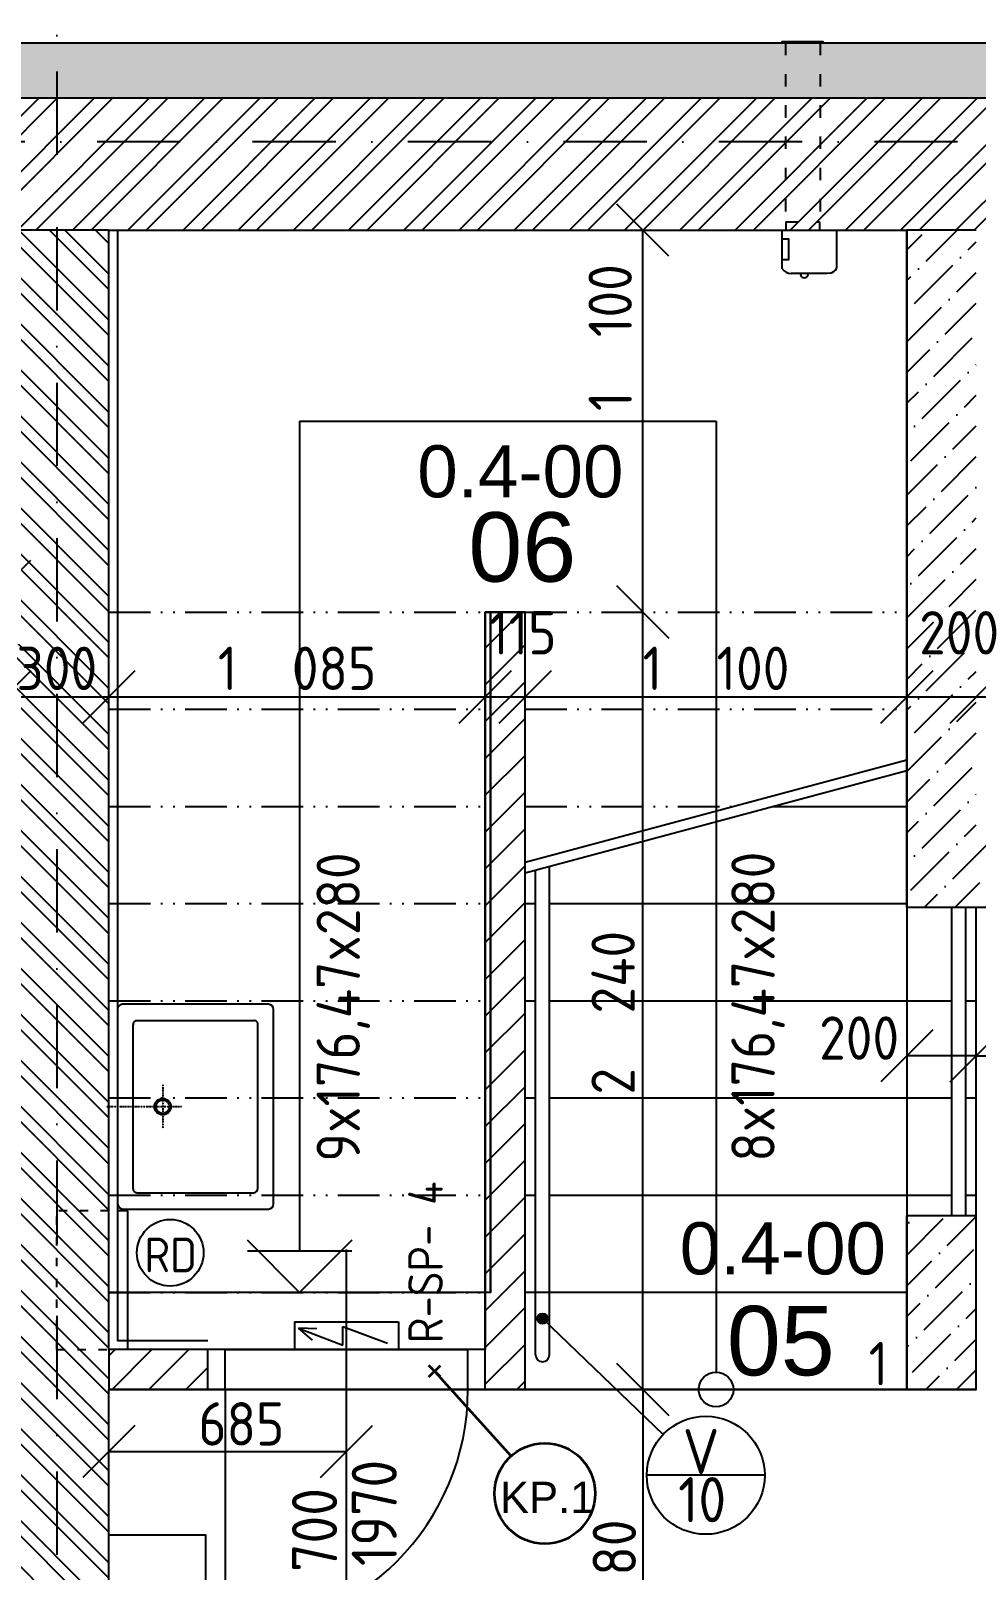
# Model space of a CAD drawing. Extents: x 4511820 to 5180432, y -1526536 to -944957.
# Drawn here: x 5129477 to 5132202, y -1376799 to -1372364 of the extents above; entities that cross this region are included whole.
import ezdxf

# ---------------------------------------------------------------- set-up
doc = ezdxf.new("R2010")
doc.units = 0
doc.header["$MEASUREMENT"] = 0
for name, pattern in [('ACAD_ISO03W100', [30, 12, -18]), ('ACAD_ISO12W100', [22, 12, -3, 0.5, -3, 0.5, -3]), ('BODKOCIARKOVANA_3', [5.6, 3, -1.3, 0, -1.3]), ('DASHDOT', [1, 0.5, -0.25, 0, -0.25])]:
    doc.linetypes.add(name, pattern=pattern)
doc.layers.get('0').update_dxf_attribs({"linetype": 'CONTINUOUS'})
doc.layers.get('Defpoints').update_dxf_attribs({"color": 61, "linetype": 'CONTINUOUS'})
for name, color, linetype in [('DVERE', 45, 'CONTINUOUS'), ('KÓTY', 4, 'CONTINUOUS'), ('MÚRY', 1, 'CONTINUOUS'), ('osi', 253, 'CONTINUOUS'), ('Plochy', 41, 'CONTINUOUS'), ('POPIS', 7, 'CONTINUOUS'), ('POZEMOK', 7, 'CONTINUOUS'), ('TENKÁ', 7, 'CONTINUOUS'), ('tzb', 153, 'CONTINUOUS'), ('ZARIADOVACIE', 144, 'CONTINUOUS'), ('ZZ-elektro', 221, 'CONTINUOUS'), ('zz-vetr', 52, 'CONTINUOUS'), ('ŠRAFY', 82, 'CONTINUOUS')]:
    doc.layers.add(name, color=color, linetype=linetype)
doc.layers.add('preklady', color=74, linetype='CONTINUOUS', lineweight=35)
doc.styles.add('ARIAL', font='arial.ttf')
doc.styles.add('STYLE1', font='isocp.shx')
doc.dimstyles.new('STANDARD-50', dxfattribs={"dimtxt": 125, "dimasz": 150, "dimexe": 10, "dimexo": 200, "dimgap": 20, "dimtad": 1, "dimdsep": 46, "dimlunit": 6, "dimtxsty": 'STYLE1', "dimblk1": 'OBLIQUE', "dimblk2": 'OBLIQUE', "dimsah": 1, "dimcen": 2.5, "dimse1": 1, "dimse2": 1, "dimadec": 0, "dimazin": 0, "dimtfac": 1, "dimtmove": 1, "dimatfit": 3, "dimldrblk": 'OBLIQUE', "dimfxl": 1, "dimtolj": 1, "dimtzin": 0, "dimarcsym": 0})
pattern_1 = [(45, (584112, 0), (-53.0330086, 53.0330086), [])]

# ---------------------------------------------------------------- blocks, each defined once
blk = doc.blocks.new('_OBLIQUE')
at = {"color": 0, "linetype": 'ByBlock'}
blk.add_line((-0.5, -0.5), (0.5, 0.5), dxfattribs=at)
blk = doc.blocks.new('*D13312')
at = {"layer": 'Defpoints', "color": 0}
for p in [(5129702.5, -1369538.4), (5129702.5, -1372588), (5136042.5, -1372588)]:
    blk.add_point(p, dxfattribs=at)
at = {"layer": 'KÓTY', "color": 0, "lineweight": -2}
blk.add_line((5136042.5, -1369538.4), (5129702.5, -1369538.4), dxfattribs=at)
at = {"layer": 'KÓTY', "color": 0, "linetype": 'ByBlock', "lineweight": -2, "xscale": 150, "yscale": 150, "zscale": 150, "rotation": 180}
blk.add_blockref('_OBLIQUE', (5129702.5, -1369538.4), dxfattribs=at)
at = {"layer": 'KÓTY', "color": 0, "linetype": 'ByBlock', "lineweight": -2, "xscale": 150, "yscale": 150, "zscale": 150}
blk.add_blockref('_OBLIQUE', (5136042.5, -1369538.4), dxfattribs=at)
at = {"layer": 'KÓTY', "color": 0, "insert": (5132872.5, -1369455.8), "char_height": 125, "attachment_point": 5, "style": 'STYLE1'}
blk.add_mtext('\\A1;6ﾠ340', dxfattribs=at)
blk = doc.blocks.new('*D13313')
at = {"layer": 'Defpoints', "color": 0}
for p in [(5129402.5, -1369538.4), (5129402.5, -1372588), (5129702.5, -1372588)]:
    blk.add_point(p, dxfattribs=at)
at = {"layer": 'KÓTY', "color": 0, "lineweight": -2}
blk.add_line((5129702.5, -1369538.4), (5129402.5, -1369538.4), dxfattribs=at)
at = {"layer": 'KÓTY', "color": 0, "linetype": 'ByBlock', "lineweight": -2, "xscale": 150, "yscale": 150, "zscale": 150, "rotation": 180}
blk.add_blockref('_OBLIQUE', (5129402.5, -1369538.4), dxfattribs=at)
at = {"layer": 'KÓTY', "color": 0, "linetype": 'ByBlock', "lineweight": -2, "xscale": 150, "yscale": 150, "zscale": 150}
blk.add_blockref('_OBLIQUE', (5129702.5, -1369538.4), dxfattribs=at)
at = {"layer": 'KÓTY', "color": 0, "insert": (5129552.5, -1369455.9), "char_height": 125, "attachment_point": 5, "style": 'STYLE1'}
blk.add_mtext('\\A1;300', dxfattribs=at)
blk = doc.blocks.new('*D13349')
at = {"layer": 'Defpoints', "color": 0}
for p in [(5134002.5, -1370938.4), (5134002.5, -1372558), (5129252.5, -1372683)]:
    blk.add_point(p, dxfattribs=at)
at = {"layer": 'KÓTY', "color": 0, "lineweight": -2}
blk.add_line((5129252.5, -1370938.4), (5134002.5, -1370938.4), dxfattribs=at)
at = {"layer": 'KÓTY', "color": 0, "linetype": 'ByBlock', "lineweight": -2, "xscale": 150, "yscale": 150, "zscale": 150, "rotation": 180}
blk.add_blockref('_OBLIQUE', (5129252.5, -1370938.4), dxfattribs=at)
at = {"layer": 'KÓTY', "color": 0, "linetype": 'ByBlock', "lineweight": -2, "xscale": 150, "yscale": 150, "zscale": 150}
blk.add_blockref('_OBLIQUE', (5134002.5, -1370938.4), dxfattribs=at)
at = {"layer": 'KÓTY', "color": 0, "insert": (5131627.5, -1370855.8), "char_height": 125, "attachment_point": 5, "style": 'STYLE1'}
blk.add_mtext('\\A1;4ﾠ750', dxfattribs=at)
blk = doc.blocks.new('*D21415')
at = {"layer": 'Defpoints', "color": 0}
for p in [(5132202.5, -1374282.9), (5132202.5, -1374282.9), (5133802.5, -1374282.9)]:
    blk.add_point(p, dxfattribs=at)
at = {"layer": 'KÓTY', "color": 0, "lineweight": -2}
blk.add_line((5133802.5, -1374282.9), (5132202.5, -1374282.9), dxfattribs=at)
at = {"layer": 'KÓTY', "color": 0, "linetype": 'ByBlock', "lineweight": -2, "xscale": 150, "yscale": 150, "zscale": 150, "rotation": 180}
blk.add_blockref('_OBLIQUE', (5132202.5, -1374282.9), dxfattribs=at)
at = {"layer": 'KÓTY', "color": 0, "linetype": 'ByBlock', "lineweight": -2, "xscale": 150, "yscale": 150, "zscale": 150}
blk.add_blockref('_OBLIQUE', (5133802.5, -1374282.9), dxfattribs=at)
at = {"layer": 'KÓTY', "color": 0, "insert": (5133002.5, -1374200.3), "char_height": 125, "attachment_point": 5, "style": 'STYLE1'}
blk.add_mtext('\\A1;1ﾠ600', dxfattribs=at)
blk = doc.blocks.new('*D21416')
at = {"layer": 'Defpoints', "color": 0}
for p in [(5132002.5, -1374282.9), (5132002.5, -1374282.9), (5132202.5, -1374282.9)]:
    blk.add_point(p, dxfattribs=at)
at = {"layer": 'KÓTY', "color": 0, "lineweight": -2}
blk.add_line((5132202.5, -1374282.9), (5132002.5, -1374282.9), dxfattribs=at)
at = {"layer": 'KÓTY', "color": 0, "linetype": 'ByBlock', "lineweight": -2, "xscale": 150, "yscale": 150, "zscale": 150, "rotation": 180}
blk.add_blockref('_OBLIQUE', (5132002.5, -1374282.9), dxfattribs=at)
at = {"layer": 'KÓTY', "color": 0, "linetype": 'ByBlock', "lineweight": -2, "xscale": 150, "yscale": 150, "zscale": 150}
blk.add_blockref('_OBLIQUE', (5132202.5, -1374282.9), dxfattribs=at)
at = {"layer": 'KÓTY', "color": 0, "insert": (5132153.3, -1374097.9), "char_height": 125, "attachment_point": 5, "style": 'STYLE1'}
blk.add_mtext('\\A1;200', dxfattribs=at)
blk = doc.blocks.new('*D21417')
at = {"layer": 'Defpoints', "color": 0}
for p in [(5130902.5, -1374282.9), (5130902.5, -1374282.9), (5132002.5, -1374282.9)]:
    blk.add_point(p, dxfattribs=at)
at = {"layer": 'KÓTY', "color": 0, "lineweight": -2}
blk.add_line((5132002.5, -1374282.9), (5130902.5, -1374282.9), dxfattribs=at)
at = {"layer": 'KÓTY', "color": 0, "linetype": 'ByBlock', "lineweight": -2, "xscale": 150, "yscale": 150, "zscale": 150, "rotation": 180}
blk.add_blockref('_OBLIQUE', (5130902.5, -1374282.9), dxfattribs=at)
at = {"layer": 'KÓTY', "color": 0, "linetype": 'ByBlock', "lineweight": -2, "xscale": 150, "yscale": 150, "zscale": 150}
blk.add_blockref('_OBLIQUE', (5132002.5, -1374282.9), dxfattribs=at)
at = {"layer": 'KÓTY', "color": 0, "insert": (5131452.5, -1374200.3), "char_height": 125, "attachment_point": 5, "style": 'STYLE1'}
blk.add_mtext('\\A1;1ﾠ100', dxfattribs=at)
blk = doc.blocks.new('*D21418')
at = {"layer": 'Defpoints', "color": 0}
for p in [(5130787.5, -1374282.9), (5130787.5, -1374282.9), (5130902.5, -1374282.9)]:
    blk.add_point(p, dxfattribs=at)
at = {"layer": 'KÓTY', "color": 0, "lineweight": -2}
blk.add_line((5130902.5, -1374282.9), (5130787.5, -1374282.9), dxfattribs=at)
at = {"layer": 'KÓTY', "color": 0, "linetype": 'ByBlock', "lineweight": -2, "xscale": 150, "yscale": 150, "zscale": 150, "rotation": 180}
blk.add_blockref('_OBLIQUE', (5130787.5, -1374282.9), dxfattribs=at)
at = {"layer": 'KÓTY', "color": 0, "linetype": 'ByBlock', "lineweight": -2, "xscale": 150, "yscale": 150, "zscale": 150}
blk.add_blockref('_OBLIQUE', (5130902.5, -1374282.9), dxfattribs=at)
at = {"layer": 'KÓTY', "color": 0, "insert": (5130895.8, -1374097.9), "char_height": 125, "attachment_point": 5, "style": 'STYLE1'}
blk.add_mtext('\\A1;115', dxfattribs=at)
blk = doc.blocks.new('*D21419')
at = {"layer": 'Defpoints', "color": 0}
for p in [(5129702.5, -1374282.9), (5129702.5, -1374282.9), (5130787.5, -1374282.9)]:
    blk.add_point(p, dxfattribs=at)
at = {"layer": 'KÓTY', "color": 0, "lineweight": -2}
blk.add_line((5130787.5, -1374282.9), (5129702.5, -1374282.9), dxfattribs=at)
at = {"layer": 'KÓTY', "color": 0, "linetype": 'ByBlock', "lineweight": -2, "xscale": 150, "yscale": 150, "zscale": 150, "rotation": 180}
blk.add_blockref('_OBLIQUE', (5129702.5, -1374282.9), dxfattribs=at)
at = {"layer": 'KÓTY', "color": 0, "linetype": 'ByBlock', "lineweight": -2, "xscale": 150, "yscale": 150, "zscale": 150}
blk.add_blockref('_OBLIQUE', (5130787.5, -1374282.9), dxfattribs=at)
at = {"layer": 'KÓTY', "color": 0, "insert": (5130245, -1374200.3), "char_height": 125, "attachment_point": 5, "style": 'STYLE1'}
blk.add_mtext('\\A1;1ﾠ085', dxfattribs=at)
blk = doc.blocks.new('*D21420')
at = {"layer": 'Defpoints', "color": 0}
for p in [(5129402.5, -1374282.9), (5129402.5, -1374282.9), (5129702.5, -1374282.9)]:
    blk.add_point(p, dxfattribs=at)
at = {"layer": 'KÓTY', "color": 0, "lineweight": -2}
blk.add_line((5129702.5, -1374282.9), (5129402.5, -1374282.9), dxfattribs=at)
at = {"layer": 'KÓTY', "color": 0, "linetype": 'ByBlock', "lineweight": -2, "xscale": 150, "yscale": 150, "zscale": 150, "rotation": 180}
blk.add_blockref('_OBLIQUE', (5129402.5, -1374282.9), dxfattribs=at)
at = {"layer": 'KÓTY', "color": 0, "linetype": 'ByBlock', "lineweight": -2, "xscale": 150, "yscale": 150, "zscale": 150}
blk.add_blockref('_OBLIQUE', (5129702.5, -1374282.9), dxfattribs=at)
at = {"layer": 'KÓTY', "color": 0, "insert": (5129552.5, -1374200.4), "char_height": 125, "attachment_point": 5, "style": 'STYLE1'}
blk.add_mtext('\\A1;300', dxfattribs=at)
blk = doc.blocks.new('*D21421')
at = {"layer": 'Defpoints', "color": 0}
for p in [(5109532.5, -1374282.9), (5109532.5, -1374282.9), (5129402.5, -1374282.9)]:
    blk.add_point(p, dxfattribs=at)
at = {"layer": 'KÓTY', "color": 0, "lineweight": -2}
blk.add_line((5129402.5, -1374282.9), (5109532.5, -1374282.9), dxfattribs=at)
at = {"layer": 'KÓTY', "color": 0, "linetype": 'ByBlock', "lineweight": -2, "xscale": 150, "yscale": 150, "zscale": 150, "rotation": 180}
blk.add_blockref('_OBLIQUE', (5109532.5, -1374282.9), dxfattribs=at)
at = {"layer": 'KÓTY', "color": 0, "linetype": 'ByBlock', "lineweight": -2, "xscale": 150, "yscale": 150, "zscale": 150}
blk.add_blockref('_OBLIQUE', (5129402.5, -1374282.9), dxfattribs=at)
at = {"layer": 'KÓTY', "color": 0, "insert": (5119467.5, -1374200.3), "char_height": 125, "attachment_point": 5, "style": 'STYLE1'}
blk.add_mtext('\\A1;19ﾠ870', dxfattribs=at)
blk = doc.blocks.new('*D21442')
at = {"layer": 'Defpoints', "color": 0}
for p in [(5132098.5, -1376278), (5131242, -1377458), (5132098.5, -1377458)]:
    blk.add_point(p, dxfattribs=at)
at = {"layer": 'KÓTY', "color": 0, "lineweight": -2}
blk.add_line((5131242, -1376278), (5131242, -1377458), dxfattribs=at)
at = {"layer": 'KÓTY', "color": 0, "linetype": 'ByBlock', "lineweight": -2, "xscale": 150, "yscale": 150, "zscale": 150}
for p, rotation in [((5131242, -1376278), 90), ((5131242, -1377458), 270)]:
    blk.add_blockref('_OBLIQUE', p, dxfattribs=dict(at, rotation=rotation))
at = {"layer": 'KÓTY', "color": 0, "insert": (5131159.5, -1376868), "char_height": 125, "attachment_point": 5, "rotation": 90, "style": 'STYLE1'}
blk.add_mtext('\\A1;1ﾠ180', dxfattribs=at)
blk = doc.blocks.new('*D21443')
at = {"layer": 'Defpoints', "color": 0}
for p in [(5131242, -1374038), (5132098.5, -1374038), (5132098.5, -1376278)]:
    blk.add_point(p, dxfattribs=at)
at = {"layer": 'KÓTY', "color": 0, "lineweight": -2}
blk.add_line((5131242, -1376278), (5131242, -1374038), dxfattribs=at)
at = {"layer": 'KÓTY', "color": 0, "linetype": 'ByBlock', "lineweight": -2, "xscale": 150, "yscale": 150, "zscale": 150}
for p, rotation in [((5131242, -1374038), 90), ((5131242, -1376278), 270)]:
    blk.add_blockref('_OBLIQUE', p, dxfattribs=dict(at, rotation=rotation))
at = {"layer": 'KÓTY', "color": 0, "insert": (5131156, -1375192.5), "char_height": 125, "attachment_point": 5, "rotation": 90, "style": 'STYLE1'}
blk.add_mtext('\\A1;2ﾠ240', dxfattribs=at)
blk = doc.blocks.new('*D21444')
at = {"layer": 'Defpoints', "color": 0}
for p in [(5131242, -1372938), (5131242, -1372938), (5131242, -1374038)]:
    blk.add_point(p, dxfattribs=at)
at = {"layer": 'KÓTY', "color": 0, "lineweight": -2}
blk.add_line((5131242, -1374038), (5131242, -1372938), dxfattribs=at)
at = {"layer": 'KÓTY', "color": 0, "linetype": 'ByBlock', "lineweight": -2, "xscale": 150, "yscale": 150, "zscale": 150}
for p, rotation in [((5131242, -1372938), 90), ((5131242, -1374038), 270)]:
    blk.add_blockref('_OBLIQUE', p, dxfattribs=dict(at, rotation=rotation))
at = {"layer": 'KÓTY', "color": 0, "insert": (5131147.5, -1373247.5), "char_height": 125, "attachment_point": 5, "rotation": 90, "style": 'STYLE1'}
blk.add_mtext('\\A1;1ﾠ100', dxfattribs=at)
blk = doc.blocks.new('*D21447')
at = {"layer": 'Defpoints', "color": 0}
for p in [(5132202.5, -1372938), (5132202.5, -1374688), (5132766, -1374688)]:
    blk.add_point(p, dxfattribs=at)
at = {"layer": 'KÓTY', "color": 0, "lineweight": -2}
blk.add_line((5132766, -1372938), (5132766, -1374688), dxfattribs=at)
at = {"layer": 'KÓTY', "color": 0, "linetype": 'ByBlock', "lineweight": -2, "xscale": 150, "yscale": 150, "zscale": 150}
for p, rotation in [((5132766, -1372938), 90), ((5132766, -1374688), 270)]:
    blk.add_blockref('_OBLIQUE', p, dxfattribs=dict(at, rotation=rotation))
at = {"layer": 'KÓTY', "color": 0, "insert": (5132683.5, -1373813), "char_height": 125, "attachment_point": 5, "rotation": 90, "style": 'STYLE1'}
blk.add_mtext('\\A1;1ﾠ750', dxfattribs=at)
blk = doc.blocks.new('*D21450')
at = {"layer": 'Defpoints', "color": 0}
for p in [(5132202.5, -1374888), (5132672.5, -1374888), (5132672.5, -1375316.4)]:
    blk.add_point(p, dxfattribs=at)
at = {"layer": 'KÓTY', "color": 0, "lineweight": -2}
blk.add_line((5132202.5, -1375316.4), (5132672.5, -1375316.4), dxfattribs=at)
at = {"layer": 'KÓTY', "color": 0, "linetype": 'ByBlock', "lineweight": -2, "xscale": 150, "yscale": 150, "zscale": 150, "rotation": 180}
blk.add_blockref('_OBLIQUE', (5132202.5, -1375316.4), dxfattribs=at)
at = {"layer": 'KÓTY', "color": 0, "linetype": 'ByBlock', "lineweight": -2, "xscale": 150, "yscale": 150, "zscale": 150}
blk.add_blockref('_OBLIQUE', (5132672.5, -1375316.4), dxfattribs=at)
at = {"layer": 'KÓTY', "color": 0, "insert": (5132437.5, -1375233.9), "char_height": 125, "attachment_point": 5, "style": 'STYLE1'}
blk.add_mtext('\\A1;470', dxfattribs=at)
blk = doc.blocks.new('*D21453')
at = {"layer": 'Defpoints', "color": 0}
for p in [(5132002.5, -1375316.4), (5132002.5, -1375333), (5132202.5, -1375333)]:
    blk.add_point(p, dxfattribs=at)
at = {"layer": 'KÓTY', "color": 0, "lineweight": -2}
blk.add_line((5132202.5, -1375316.4), (5132002.5, -1375316.4), dxfattribs=at)
at = {"layer": 'KÓTY', "color": 0, "linetype": 'ByBlock', "lineweight": -2, "xscale": 150, "yscale": 150, "zscale": 150, "rotation": 180}
blk.add_blockref('_OBLIQUE', (5132002.5, -1375316.4), dxfattribs=at)
at = {"layer": 'KÓTY', "color": 0, "linetype": 'ByBlock', "lineweight": -2, "xscale": 150, "yscale": 150, "zscale": 150}
blk.add_blockref('_OBLIQUE', (5132202.5, -1375316.4), dxfattribs=at)
at = {"layer": 'KÓTY', "color": 0, "insert": (5131865, -1375265.5), "char_height": 125, "attachment_point": 5, "style": 'STYLE1'}
blk.add_mtext('\\A1;200', dxfattribs=at)
blk = doc.blocks.new('*D21463')
at = {"layer": 'Defpoints', "color": 0}
for p in [(5129702.5, -1376278), (5130387.5, -1376278), (5130387.5, -1376456.5)]:
    blk.add_point(p, dxfattribs=at)
at = {"layer": 'KÓTY', "color": 0, "lineweight": -2}
blk.add_line((5129702.5, -1376456.5), (5130387.5, -1376456.5), dxfattribs=at)
at = {"layer": 'KÓTY', "color": 0, "linetype": 'ByBlock', "lineweight": -2, "xscale": 150, "yscale": 150, "zscale": 150, "rotation": 180}
blk.add_blockref('_OBLIQUE', (5129702.5, -1376456.5), dxfattribs=at)
at = {"layer": 'KÓTY', "color": 0, "linetype": 'ByBlock', "lineweight": -2, "xscale": 150, "yscale": 150, "zscale": 150}
blk.add_blockref('_OBLIQUE', (5130387.5, -1376456.5), dxfattribs=at)
at = {"layer": 'KÓTY', "color": 0, "insert": (5130084.5, -1376377), "char_height": 125, "attachment_point": 5, "style": 'STYLE1'}
blk.add_mtext('\\A1;685', dxfattribs=at)
blk = doc.blocks.new('*D21594')
at = {"layer": 'Defpoints', "color": 0}
for p in [(5129252.5, -1372938), (5129402.5, -1372938), (5129252.5, -1373964)]:
    blk.add_point(p, dxfattribs=at)
at = {"layer": 'KÓTY', "color": 0, "lineweight": -2}
blk.add_line((5129402.5, -1373964), (5129252.5, -1373964), dxfattribs=at)
at = {"layer": 'KÓTY', "color": 0, "linetype": 'ByBlock', "lineweight": -2, "xscale": 150, "yscale": 150, "zscale": 150, "rotation": 180}
blk.add_blockref('_OBLIQUE', (5129252.5, -1373964), dxfattribs=at)
at = {"layer": 'KÓTY', "color": 0, "linetype": 'ByBlock', "lineweight": -2, "xscale": 150, "yscale": 150, "zscale": 150}
blk.add_blockref('_OBLIQUE', (5129402.5, -1373964), dxfattribs=at)
at = {"layer": 'KÓTY', "color": 0, "insert": (5129083.5, -1373886), "char_height": 125, "attachment_point": 5, "style": 'STYLE1'}
blk.add_mtext('\\A1;150', dxfattribs=at)

msp = doc.modelspace()

# ---------------------------------------------------------------- hatches: boundary and pattern name
at = {"layer": 'TENKÁ'}
h = msp.add_hatch(color=256, dxfattribs=at)
h.dxf.hatch_style = 1
h.paths.add_polyline_path([(5130952.5, -1376088.548, 2.41421356), (5130937.5, -1376073.548, 0.41421356)])
at = {"layer": 'ŠRAFY'}
h = msp.add_hatch(dxfattribs=at)
h.set_pattern_fill('HEX', color=256, scale=200)
h.set_pattern_definition([(0, (9e-09, -175781), (0, 43.3012702), [25, -50]), (120, (9e-09, -175781), (-37.5, -21.6506351), [25, -50]), (60, (25, -175781), (-37.5, 21.6506351), [25, -50])])
h.paths.add_polyline_path([(5126457.5, -1372398.048), (5126457.5, -1372518.048), (5126457.5, -1372558.048), (5126507.5, -1372558.048), (5129252.5, -1372558.048), (5134002.5, -1372558.048), (5134002.5, -1372938.048), (5134002.5, -1373498.048), (5134162.5, -1373498.048), (5134162.5, -1373478.048), (5134162.5, -1372398.048)])
h = msp.add_hatch(dxfattribs=at)
h.set_pattern_fill('ANSI32', color=256, scale=300)
h.paths.add_polyline_path([(5134002.5, -1372938.048), (5134002.5, -1372558.048), (5129252.5, -1372558.048), (5129252.5, -1372808.048), (5129252.5, -1372938.048), (5129402.5, -1372938.048), (5129702.5, -1372938.048), (5132002.5, -1372938.048), (5132202.5, -1372938.048), (5133802.5, -1372938.048)])
h = msp.add_hatch(dxfattribs=at)
h.set_pattern_fill('ANSI32', color=256, scale=250, angle=90)
h.paths.add_polyline_path([(5129402.5, -1377068.048), (5129402.5, -1377148.048), (5129402.5, -1377198.048), (5129702.5, -1377198.048), (5129702.5, -1376278.048), (5129702.5, -1376163.048), (5129702.5, -1375998.048), (5129702.5, -1375718.048), (5129702.5, -1375563.048), (5129702.5, -1375438.048), (5129702.5, -1375158.048), (5129702.5, -1374878.048), (5129702.5, -1374598.048), (5129702.5, -1374318.048), (5129702.5, -1374038.048), (5129702.5, -1372938.048), (5129402.5, -1372938.048), (5129402.5, -1376698.048), (5129402.5, -1376778.048)])
h = msp.add_hatch(dxfattribs=at)
h.set_pattern_fill('ANSI36', color=256, scale=500)
h.set_pattern_definition([(45, (630991.81, 84871.815), (33.1456304, 121.533978), [156.25, -31.25, 0, -31.25])])
h.paths.add_polyline_path([(5132672.5, -1374688.048), (5132222.5, -1374688.048), (5132202.5, -1374688.048), (5132202.5, -1374427.048), (5132202.5, -1374387.048), (5132202.5, -1373099.048), (5132202.5, -1373059.048), (5132202.5, -1372938.048), (5132002.5, -1372938.048), (5132002.5, -1374038.048), (5132002.5, -1374318.048), (5132002.5, -1374463.609), (5132002.5, -1374494.667), (5132002.5, -1374598.048), (5132002.5, -1374878.048), (5132002.5, -1374888.048), (5132202.5, -1374888.048), (5132672.5, -1374888.048)])
at = {"layer": 'ŠRAFY', "ltscale": 0.25}
h = msp.add_hatch(dxfattribs=at)
h.set_pattern_fill('ANSI31', color=256, scale=600, style=0)
h.set_pattern_definition(pattern_1)
h.paths.add_polyline_path([(5130787.5, -1374038.048), (5130787.5, -1376278.048), (5130902.5, -1376278.048), (5130902.5, -1374038.048)])
h = msp.add_hatch(dxfattribs=at)
h.set_pattern_fill('ANSI36', color=256, scale=500)
h.set_pattern_definition([(45, (610922, -252049.5), (33.1456304, 121.533978), [156.25, -31.25, 0, -31.25])])
h.paths.add_polyline_path([(5132202.5, -1376278.048), (5132202.5, -1375778.048), (5132002.5, -1375778.048), (5132002.5, -1375998.048), (5132002.5, -1376278.048)])
h = msp.add_hatch(dxfattribs=at)
h.set_pattern_fill('ANSI31', color=256, scale=600, style=0)
h.set_pattern_definition(pattern_1)
h.paths.add_polyline_path([(5129702.5, -1376278.048), (5129987.5, -1376278.048), (5129987.5, -1376163.048), (5129702.5, -1376163.048)])

# ---------------------------------------------------------------- linework, layer by layer
at = {"layer": 'DVERE', "ltscale": 0.25}
msp.add_line((5130387.5, -1377107.048), (5130387.5, -1375874.392), dxfattribs=at)
at = {"layer": 'DVERE'}
for p, q in [((5130037.5, -1376163.048), (5130737.5, -1376163.048)), ((5130737.5, -1376278.048), (5130037.5, -1376278.048)), ((5130037.5, -1376278.048), (5130037.5, -1376978.048))]:
    msp.add_line(p, q, dxfattribs=at)
msp.add_arc((5130037.5, -1376278.048), 700, 270, 0, dxfattribs=at)
at = {"layer": 'MÚRY'}
for p, q in [((5126457.5, -1372398.048), (5134162.5, -1372398.048)), ((5129702.5, -1376163.048), (5129702.5, -1372938.048)), ((5129702.5, -1372938.048), (5132002.5, -1372938.048)), ((5132002.5, -1374888.048), (5132002.5, -1372938.048)), ((5130787.5, -1376183.048), (5130787.5, -1374038.048)), ((5130787.5, -1374038.048), (5130902.5, -1374038.048)), ((5130902.5, -1376278.048), (5130902.5, -1374038.048)), ((5132002.5, -1374888.048), (5132672.5, -1374888.048)), ((5132002.5, -1376278.048), (5132002.5, -1375778.048)), ((5132202.5, -1375778.048), (5132002.5, -1375778.048)), ((5130037.5, -1376163.048), (5129702.5, -1376163.048)), ((5130037.5, -1376278.048), (5130037.5, -1376163.048)), ((5130787.5, -1376163.048), (5130737.5, -1376163.048)), ((5130737.5, -1376278.048), (5130737.5, -1376163.048)), ((5129702.5, -1377458.048), (5129702.5, -1376278.048)), ((5130037.5, -1376278.048), (5129702.5, -1376278.048)), ((5130902.5, -1376278.048), (5130737.5, -1376278.048)), ((5132202.5, -1376278.048), (5132002.5, -1376278.048))]:
    msp.add_line(p, q, dxfattribs=at)
at = {"layer": 'osi', "linetype": 'BODKOCIARKOVANA_3', "ltscale": 80}
for p, q in [((5129552.5, -1371584.954), (5129552.5, -1401996.195)), ((5157242.5, -1372683.048), (5093572.5, -1372683.048))]:
    msp.add_line(p, q, dxfattribs=at)
at = {"layer": 'Plochy'}
for points in [[(5132002.5, -1376278.048), (5130902.5, -1376278.048), (5130902.5, -1374038.048), (5130802.5, -1374038.048), (5130802.5, -1375998.048), (5129702.5, -1375998.048), (5129702.5, -1372938.048), (5132002.5, -1372938.048)], [(5132002.5, -1375998.048), (5130902.5, -1375998.048), (5130902.5, -1374038.048), (5130787.5, -1374038.048), (5130787.5, -1376163.048), (5129702.5, -1376163.048), (5129702.5, -1372938.048), (5132002.5, -1372938.048)], [(5133802.5, -1377458.048), (5129702.5, -1377458.048), (5129702.5, -1377148.048), (5129982.5, -1377148.048), (5129982.5, -1376698.048), (5129702.5, -1376698.048), (5129702.5, -1376278.048), (5132202.5, -1376278.048), (5132202.5, -1374888.048), (5133802.5, -1374888.048)]]:
    msp.add_lwpolyline(points, close=True, dxfattribs=at)
at = {"layer": 'POZEMOK'}
for p, q in [((5130252.5, -1373488.048), (5131452.5, -1373488.048)), ((5130252.5, -1373488.048), (5130252.5, -1375878.048)), ((5131452.5, -1373488.048), (5131452.5, -1376228.048)), ((5130902.5, -1374758.353), (5132002.5, -1374463.609)), ((5130902.5, -1374789.411), (5132002.5, -1374494.667)), ((5130932.5, -1376178.048), (5130932.5, -1374781.373)), ((5130972.5, -1376178.048), (5130972.5, -1374770.655)), ((5132132.5, -1375778.048), (5132132.5, -1374888.048)), ((5132172.5, -1375778.048), (5132172.5, -1374888.048)), ((5130252.5, -1375998.048), (5130102.5, -1375848.048)), ((5130402.5, -1375848.048), (5130252.5, -1375998.048)), ((5130102.5, -1375878.048), (5130402.5, -1375878.048))]:
    msp.add_line(p, q, dxfattribs=at)
msp.add_circle((5131452.5, -1376278.048), 50, dxfattribs=at)
msp.add_arc((5130952.5, -1376178.048), 20, 180, 0, dxfattribs=at)
at = {"layer": 'preklady'}
for p, q in [((5130624.882, -1376241.616), (5130658.116, -1376208.382)), ((5130658.117, -1376241.617), (5130624.883, -1376208.383)), ((5130641.499, -1376224.999), (5130861.936, -1376469.637))]:
    msp.add_line(p, q, dxfattribs=at)
at = {"layer": 'preklady', "ltscale": 0.25}
msp.add_circle((5130959, -1376577.357), 145, dxfattribs=at)
at = {"layer": 'TENKÁ'}
for p, q in [((5134002.5, -1372558.048), (5126457.5, -1372558.048)), ((5129702.5, -1372938.048), (5129402.5, -1372938.048)), ((5132202.5, -1372938.048), (5132002.5, -1372938.048)), ((5130802.5, -1375998.048), (5130802.5, -1374038.048)), ((5131616.677, -1374598.048), (5132002.5, -1374598.048)), ((5130902.5, -1374878.048), (5130932.5, -1374878.048)), ((5130972.5, -1374878.048), (5132002.5, -1374878.048)), ((5130902.5, -1375158.048), (5130932.5, -1375158.048)), ((5130972.5, -1375158.048), (5132132.5, -1375158.048)), ((5132172.5, -1375158.048), (5132202.5, -1375158.048)), ((5130902.5, -1375438.048), (5130932.5, -1375438.048)), ((5130972.5, -1375438.048), (5132132.5, -1375438.048)), ((5132172.5, -1375438.048), (5132202.5, -1375438.048)), ((5130902.5, -1375718.048), (5130932.5, -1375718.048)), ((5130972.5, -1375718.048), (5132132.5, -1375718.048)), ((5132172.5, -1375718.048), (5132202.5, -1375718.048)), ((5130932.5, -1375998.048), (5130902.5, -1375998.048)), ((5132002.5, -1375998.048), (5130972.5, -1375998.048)), ((5130952.5, -1376073.548), (5131300.182, -1376407.394)), ((5129702.5, -1376163.048), (5129702.5, -1376278.048)), ((5129987.5, -1376278.048), (5129987.5, -1376163.048)), ((5130787.5, -1376278.048), (5130787.5, -1376163.048)), ((5130902.5, -1376278.048), (5132002.5, -1376278.048))]:
    msp.add_line(p, q, dxfattribs=at)
at = {"layer": 'TENKÁ', "ltscale": 0.25}
for p, q in [((5129727.5, -1372938.048), (5129727.5, -1376138.048)), ((5129987.5, -1376138.048), (5129727.5, -1376138.048)), ((5131592.805, -1376525.138), (5131252.805, -1376525.138))]:
    msp.add_line(p, q, dxfattribs=at)
at = {"layer": 'TENKÁ', "linetype": 'ACAD_ISO12W100', "ltscale": 10}
for p, q in [((5129702.5, -1374038.048), (5130787.5, -1374038.048)), ((5130902.5, -1374038.048), (5132002.5, -1374038.048)), ((5129702.5, -1374318.048), (5130802.5, -1374318.048)), ((5130902.5, -1374318.048), (5132002.5, -1374318.048)), ((5129702.5, -1374598.048), (5130802.5, -1374598.048)), ((5130902.5, -1374598.048), (5131500.766, -1374598.048)), ((5129702.5, -1374878.048), (5130802.5, -1374878.048)), ((5132002.5, -1374888.048), (5132002.5, -1375778.048)), ((5129702.5, -1375158.048), (5130802.5, -1375158.048)), ((5129702.5, -1375438.048), (5130802.5, -1375438.048)), ((5129702.5, -1375718.048), (5130802.5, -1375718.048)), ((5129702.5, -1375998.048), (5130802.5, -1375998.048))]:
    msp.add_line(p, q, dxfattribs=at)
at = {"layer": 'TENKÁ'}
msp.add_circle((5130952.5, -1376073.548), 15, dxfattribs=at)
at = {"layer": 'TENKÁ', "ltscale": 0.25}
msp.add_circle((5131422.805, -1376525.138), 170, dxfattribs=at)
at = {"layer": 'tzb', "linetype": 'ACAD_ISO03W100', "ltscale": 2}
for p, q in [((5129552.5, -1376163.048), (5129552.5, -1375763.048)), ((5129702.5, -1375763.048), (5129552.5, -1375763.048)), ((5129552.5, -1376163.048), (5129702.5, -1376163.048))]:
    msp.add_line(p, q, dxfattribs=at)
at = {"layer": 'tzb'}
for p, q in [((5129757.5, -1375763.048), (5129727.5, -1375763.048)), ((5129757.5, -1376163.048), (5129757.5, -1375763.048))]:
    msp.add_line(p, q, dxfattribs=at)
msp.add_circle((5129879.605, -1375883.913), 96, dxfattribs=at)
at = {"layer": 'ZARIADOVACIE', "linetype": 'Continuous'}
for p, q in [((5129727.5, -1375183.188), (5129727.5, -1375743.188)), ((5130162.499, -1375168.188), (5129742.499, -1375168.188)), ((5130177.499, -1375743.188), (5130177.499, -1375183.188)), ((5129772.115, -1375228.045), (5129772.115, -1375698.445)), ((5130120.114, -1375215.445), (5129784.114, -1375215.445)), ((5130132.114, -1375698.445), (5130132.114, -1375228.045)), ((5129784.115, -1375711.045), (5130120.114, -1375711.045)), ((5129742.5, -1375758.188), (5130162.499, -1375758.188))]:
    msp.add_line(p, q, dxfattribs=at)
at = {"layer": 'ZARIADOVACIE', "linetype": 'DASHDOT'}
for p, q in [((5129857.79, -1375400.363), (5129857.79, -1375524.969)), ((5129695.725, -1375463.048), (5129913.595, -1375463.048))]:
    msp.add_line(p, q, dxfattribs=at)
at = {"layer": 'ZARIADOVACIE', "linetype": 'Continuous'}
for centre, radius in [((5129857.79, -1375463.048), 23.698), ((5129857.79, -1375463.188), 19.252)]:
    msp.add_circle(centre, radius, dxfattribs=at)
for centre, radius, start, end in [((5129742.023, -1375182.712), 14.532, 88.122916, 181.877454), ((5130161.443, -1375184.244), 16.09, 3.762232, 86.237398), ((5129783.576, -1375226.946), 11.514, 87.321672, 185.476211), ((5130121.979, -1375225.683), 10.407, 346.881755, 100.324499), ((5129784.394, -1375698.764), 12.283, 178.508395, 268.697419), ((5130119.103, -1375698.068), 13.016, 274.454091, 358.340095), ((5129744.318, -1375741.371), 16.915, 186.167557, 263.831703), ((5130162.049, -1375742.739), 15.456, 271.666178, 358.334562)]:
    msp.add_arc(centre, radius, start, end, dxfattribs=at)
at = {"layer": 'ZZ-elektro'}
for p, q in [((5130237.5, -1376083.048), (5130237.5, -1376163.048)), ((5130237.5, -1376083.048), (5130537.5, -1376083.048)), ((5130537.5, -1376083.048), (5130537.5, -1376163.048)), ((5130248.692, -1376101.647), (5130377.186, -1376149.931)), ((5130301.999, -1376102.97), (5130248.692, -1376101.647)), ((5130289.679, -1376135.756), (5130248.692, -1376101.647)), ((5130377.186, -1376149.931), (5130377.186, -1376096.218)), ((5130377.186, -1376096.218), (5130505.679, -1376144.502))]:
    msp.add_line(p, q, dxfattribs=at)
at = {"layer": 'zz-vetr', "linetype": 'ACAD_ISO03W100', "ltscale": 3}
for p, q in [((5131652.5, -1372398.048), (5131652.5, -1372938.048)), ((5131752.5, -1372398.048), (5131752.5, -1372938.048)), ((5131653.97, -1372913.851), (5131653.97, -1372938.048)), ((5131653.97, -1372913.851), (5131751.03, -1372913.851)), ((5131751.03, -1372913.851), (5131751.03, -1372938.048))]:
    msp.add_line(p, q, dxfattribs=at)
at = {"layer": 'zz-vetr', "ltscale": 3}
for p, q in [((5131643.616, -1373049.784), (5131643.616, -1372938.048)), ((5131643.616, -1372938.048), (5131799.535, -1372938.048)), ((5131799.535, -1372938.048), (5131799.535, -1373048.725)), ((5131773.236, -1373062.855), (5131668.869, -1373062.855)), ((5131781.964, -1373061.643), (5131773.236, -1373062.855))]:
    msp.add_line(p, q, dxfattribs=at)
for points in [[(5131643.048, -1372398.048), (5131643.048, -1372394.056), (5131760.204, -1372394.056), (5131760.204, -1372398.048)], [(5131643.616, -1373023.188), (5131643.616, -1372962.651), (5131661.796, -1372962.651), (5131661.796, -1373023.188)]]:
    msp.add_lwpolyline(points, close=True, dxfattribs=at)
for centre, radius, start, end in [((5131670.872, -1373028.055), 34.858, 218.563141, 266.704896), ((5131706.999, -1373063.401), 11.724, 177.33301, 2.66699), ((5131778.812, -1373038.947), 22.914, 277.906083, 334.739791)]:
    msp.add_arc(centre, radius, start, end, dxfattribs=at)

# ---------------------------------------------------------------- texts
at = {"layer": 'POPIS', "lineweight": 40, "ltscale": 0.25, "style": 'ARIAL'}
for s, height, p in [('0.4-00', 150, (5130591.561, -1373707.724)), ('06', 200, (5130738.769, -1373950.627)), ('0.4-00', 150, (5131348.061, -1375946.224)), ('05', 200, (5131483.769, -1376237.127))]:
    msp.add_text(s, height=height, dxfattribs=at).set_placement(p)
at = {"layer": 'preklady', "linetype": 'Continuous', "lineweight": 20, "style": 'ARIAL'}
msp.add_text('KP.1', height=90, dxfattribs=at).set_placement((5130829.736, -1376633.613))
at = {"layer": 'TENKÁ', "linetype": 'Continuous', "style": 'STYLE1'}
for s, height, p in [('9x176,47x280', 125, (5130426.161, -1375621.79)), ('8x176,47x280', 125, (5131621.661, -1375621.79)), ('1970', 130, (5130532.524, -1376786.737)), ('700', 130, (5130360.417, -1376803.463))]:
    msp.add_text(s, height=height, rotation=90, dxfattribs=at).set_placement(p)
at = {"layer": 'TENKÁ', "ltscale": 0.25, "style": 'STYLE1'}
msp.add_text('1', height=125, dxfattribs=at).set_placement((5131892.483, -1376265.792))
at = {"layer": 'TENKÁ', "style": 'STYLE1'}
for s, p in [('V', (5131356.775, -1376521.638)), ('10', (5131343.275, -1376660.274))]:
    msp.add_text(s, height=130, dxfattribs=at).set_placement(p)
at = {"layer": 'tzb', "style": 'STYLE1'}
msp.add_text('RD', height=100, dxfattribs=at).set_placement((5129804.978, -1375940.112))
at = {"layer": 'ZZ-elektro', "style": 'STYLE1'}
msp.add_text('R-SP- 4', height=100, rotation=90, dxfattribs=at).set_placement((5130665.239, -1376144.502))

# ---------------------------------------------------------------- dimensions: what is measured, and where the dimension line sits
at = {"layer": 'KÓTY'}
for base, p1, p2, picture, middle in [((5129402.5, -1369538.357), (5129702.5, -1372588.048), (5129402.5, -1372588.048), '*D13313', (5129552.5, -1369455.857)), ((5129702.5, -1369538.357), (5136042.5, -1372588.048), (5129702.5, -1372588.048), '*D13312', (5132872.5, -1369455.814)), ((5134002.5, -1370938.357), (5129252.5, -1372683.048), (5134002.5, -1372558.048), '*D13349', (5131627.5, -1370855.814)), ((5130787.5, -1374282.857), (5130902.5, -1374282.857), (5130787.5, -1374282.857), '*D21418', (5130895.75, -1374097.857)), ((5132002.5, -1374282.857), (5132202.5, -1374282.857), (5132002.5, -1374282.857), '*D21416', (5132153.25, -1374097.857)), ((5109532.5, -1374282.857), (5129402.5, -1374282.857), (5109532.5, -1374282.857), '*D21421', (5119467.5, -1374200.314)), ((5129402.5, -1374282.857), (5129702.5, -1374282.857), (5129402.5, -1374282.857), '*D21420', (5129552.5, -1374200.357)), ((5129702.5, -1374282.857), (5130787.5, -1374282.857), (5129702.5, -1374282.857), '*D21419', (5130245, -1374200.314)), ((5130902.5, -1374282.857), (5132002.5, -1374282.857), (5130902.5, -1374282.857), '*D21417', (5131452.5, -1374200.314)), ((5132202.5, -1374282.857), (5133802.5, -1374282.857), (5132202.5, -1374282.857), '*D21415', (5133002.5, -1374200.314))]:
    dim = msp.add_linear_dim(base=base, p1=p1, p2=p2, dimstyle='STANDARD-50', dxfattribs=at)
    dim.commit()
    dim.dimension.update_dxf_attribs({"geometry": picture, "text_midpoint": middle})
for base, p1, p2, picture, middle in [((5131242, -1372938.048), (5131242, -1374038.048), (5131242, -1372938.048), '*D21444', (5131230, -1373247.5)), ((5131242, -1374038.048), (5132098.5, -1376278.048), (5132098.5, -1374038.048), '*D21443', (5131238.5, -1375192.5))]:
    dim = msp.add_linear_dim(base=base, p1=p1, p2=p2, angle=90, dimstyle='STANDARD-50', dxfattribs=at)
    dim.commit()
    dim.dimension.update_dxf_attribs({"geometry": picture, "text_midpoint": middle, "dimtype": 160})
for base, p1, p2, picture, middle in [((5132766, -1374688.048), (5132202.5, -1372938.048), (5132202.5, -1374688.048), '*D21447', (5132683.457, -1373813.048)), ((5131242, -1377458.048), (5132098.5, -1376278.048), (5132098.5, -1377458.048), '*D21442', (5131159.457, -1376868.048))]:
    dim = msp.add_linear_dim(base=base, p1=p1, p2=p2, angle=90, dimstyle='STANDARD-50', dxfattribs=at)
    dim.commit()
    dim.dimension.update_dxf_attribs({"geometry": picture, "text_midpoint": middle})
for base, p1, p2, picture, middle in [((5129252.5, -1373964), (5129402.5, -1372938.048), (5129252.5, -1372938.048), '*D21594', (5129083.5, -1373968.5)), ((5132002.5, -1375316.357), (5132202.5, -1375333.048), (5132002.5, -1375333.048), '*D21453', (5131865, -1375348)), ((5130387.5, -1376456.5), (5129702.5, -1376278.048), (5130387.5, -1376278.048), '*D21463', (5130084.5, -1376459.5))]:
    dim = msp.add_linear_dim(base=base, p1=p1, p2=p2, dimstyle='STANDARD-50', dxfattribs=at)
    dim.commit()
    dim.dimension.update_dxf_attribs({"geometry": picture, "text_midpoint": middle, "dimtype": 160})
dim = msp.add_linear_dim(base=(5132672.5, -1375316.357), p1=(5132202.5, -1374888.048), p2=(5132672.5, -1374888.048), dimstyle='STANDARD-50', override={"dimtxsty": 'STYLE1', "dimldrblk": 'OBLIQUE'}, dxfattribs=at)
dim.commit()
dim.dimension.update_dxf_attribs({"geometry": '*D21450', "text_midpoint": (5132437.5, -1375233.857)})

doc.saveas('drawing.dxf')
